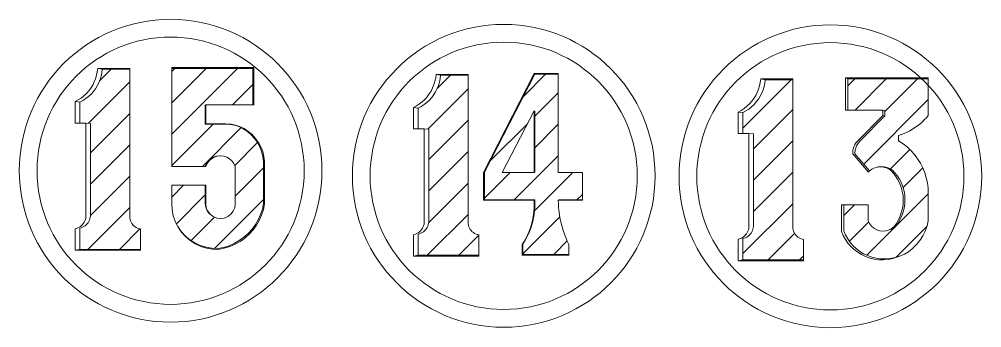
# Model space of a CAD drawing. Header units: inches. Extents: x 91 to 9019, y -381 to 2878.
# Drawn here: x 4517.54 to 4567.52, y 1417.55 to 1433.56 of the extents above; entities that cross this region are included whole.
import ezdxf

# ---------------------------------------------------------------- set-up
doc = ezdxf.new("R2010")
doc.units = ezdxf.units.IN
doc.header["$MEASUREMENT"] = 0
pattern_1 = [(45, (4025.287, 1972.0265), (-0.8148213, 0.8148213), [])]

msp = doc.modelspace()

# ---------------------------------------------------------------- hatches: boundary and pattern name
at = {"lineweight": 20}
h = msp.add_hatch(dxfattribs=at)
h.set_pattern_fill('ANSI31', color=256, scale=9.218651)
h.set_pattern_definition(pattern_1)
h.paths.add_polyline_path([(4523.688, 1422.724), (4523.619, 1422.757), (4523.553, 1422.798), (4523.493, 1422.846), (4523.44, 1422.901), (4523.393, 1422.963), (4523.354, 1423.029), (4523.322, 1423.099), (4523.3, 1423.173), (4523.286, 1423.249), (4523.282, 1423.326), (4523.282, 1430.966), (4521.848, 1430.966), (4521.827, 1430.788), (4521.79, 1430.612), (4521.738, 1430.44), (4521.672, 1430.272), (4521.591, 1430.112), (4521.497, 1429.959), (4521.39, 1429.814), (4521.27, 1429.68), (4521.14, 1429.556), (4520.999, 1429.445), (4520.849, 1429.346), (4520.691, 1429.26), (4520.691, 1428.177), (4521.003, 1428.177), (4521.241, 1428.16), (4521.241, 1423.356), (4521.231, 1423.282), (4521.213, 1423.209), (4521.188, 1423.139), (4521.155, 1423.071), (4521.116, 1423.007), (4521.07, 1422.948), (4521.018, 1422.894), (4520.961, 1422.846), (4520.899, 1422.804), (4520.833, 1422.769), (4520.763, 1422.741), (4520.691, 1422.72), (4520.691, 1421.621), (4523.837, 1421.621), (4523.837, 1422.684), (4523.761, 1422.699)])
h = msp.add_hatch(dxfattribs=at)
h.set_pattern_fill('ANSI31', color=256, scale=9.218651)
h.set_pattern_definition(pattern_1)
h.paths.add_polyline_path([(4529.758, 1427.375), (4529.583, 1427.565), (4529.385, 1427.733), (4529.169, 1427.875), (4528.936, 1427.989), (4528.735, 1428.059), (4528.5, 1428.108), (4528.222, 1428.127), (4527.201, 1428.127), (4527.201, 1429.115), (4529.675, 1429.115), (4529.675, 1431.014), (4525.458, 1431.014), (4525.458, 1425.928), (4527.201, 1425.928), (4527.269, 1426.08), (4527.366, 1426.215), (4527.49, 1426.326), (4527.634, 1426.409), (4527.792, 1426.461), (4527.974, 1426.48), (4528.158, 1426.461), (4528.318, 1426.409), (4528.463, 1426.325), (4528.588, 1426.212), (4528.687, 1426.076), (4528.755, 1425.923), (4528.755, 1423.98), (4528.729, 1423.782), (4528.653, 1423.598), (4528.531, 1423.44), (4528.373, 1423.319), (4528.189, 1423.243), (4527.991, 1423.217), (4527.794, 1423.243), (4527.61, 1423.319), (4527.437, 1423.452), (4527.303, 1423.626), (4527.227, 1423.809), (4527.201, 1424.004), (4527.201, 1424.952), (4525.458, 1424.952), (4525.458, 1423.98), (4525.479, 1423.666), (4525.542, 1423.357), (4525.634, 1423.093), (4525.774, 1422.814), (4525.951, 1422.557), (4526.16, 1422.326), (4526.398, 1422.124), (4526.66, 1421.956), (4526.943, 1421.824), (4527.241, 1421.731), (4527.548, 1421.679), (4527.86, 1421.668), (4528.151, 1421.725), (4528.434, 1421.813), (4528.707, 1421.93), (4528.965, 1422.076), (4529.207, 1422.248), (4529.429, 1422.445), (4529.628, 1422.665), (4529.804, 1422.904), (4529.952, 1423.161), (4530.073, 1423.432), (4530.164, 1423.714), (4530.225, 1424.004), (4530.225, 1425.928), (4530.224, 1426.187), (4530.191, 1426.444), (4530.127, 1426.695), (4530.032, 1426.936), (4529.909, 1427.164)])
h = msp.add_hatch(dxfattribs=at)
h.set_pattern_fill('ANSI31', color=256, scale=9.218651)
h.set_pattern_definition(pattern_1)
h.paths.add_polyline_path([(4541.257, 1422.415), (4541.187, 1422.448), (4541.122, 1422.489), (4541.062, 1422.537), (4541.008, 1422.593), (4540.961, 1422.654), (4540.922, 1422.72), (4540.891, 1422.791), (4540.868, 1422.864), (4540.855, 1422.94), (4540.85, 1423.017), (4540.85, 1430.657), (4539.416, 1430.657), (4539.395, 1430.479), (4539.358, 1430.303), (4539.307, 1430.131), (4539.24, 1429.964), (4539.16, 1429.803), (4539.065, 1429.65), (4538.958, 1429.506), (4538.839, 1429.371), (4538.708, 1429.248), (4538.567, 1429.136), (4538.418, 1429.037), (4538.26, 1428.951), (4538.26, 1427.869), (4538.572, 1427.869), (4538.809, 1427.851), (4538.809, 1423.047), (4538.799, 1422.973), (4538.782, 1422.9), (4538.756, 1422.83), (4538.724, 1422.762), (4538.684, 1422.699), (4538.638, 1422.639), (4538.586, 1422.585), (4538.529, 1422.537), (4538.467, 1422.495), (4538.401, 1422.46), (4538.332, 1422.432), (4538.26, 1422.411), (4538.26, 1421.312), (4541.405, 1421.312), (4541.405, 1422.375), (4541.33, 1422.39)])
h = msp.add_hatch(dxfattribs=at)
h.set_pattern_fill('ANSI31', color=256, scale=9.218651)
h.set_pattern_definition([(45, (4025.287, 1972.0265), (-0.8148213, 0.8148213), [])])
h.paths.add_polyline_path([(4545.53, 1430.705), (4544.314, 1430.705), (4541.702, 1425.62), (4541.702, 1424.193), (4544.314, 1424.193), (4544.314, 1423.98), (4544.31, 1423.797), (4544.297, 1423.615), (4544.275, 1423.434), (4544.244, 1423.254), (4544.205, 1423.075), (4544.157, 1422.899), (4544.1, 1422.725), (4544.035, 1422.554), (4543.962, 1422.387), (4543.881, 1422.223), (4543.792, 1422.064), (4543.695, 1421.909), (4543.695, 1421.359), (4546.085, 1421.359), (4546.085, 1421.867), (4545.998, 1422.047), (4545.919, 1422.23), (4545.846, 1422.415), (4545.781, 1422.604), (4545.723, 1422.795), (4545.673, 1422.988), (4545.63, 1423.183), (4545.594, 1423.379), (4545.567, 1423.577), (4545.547, 1423.775), (4545.534, 1423.974), (4545.53, 1424.193), (4546.779, 1424.193), (4546.779, 1425.614), (4545.53, 1425.614)])
h.paths.add_polyline_path([(4544.281, 1428.806), (4544.314, 1428.781), (4544.314, 1425.62), (4544.281, 1425.614), (4542.615, 1425.614)], flags=16)
h = msp.add_hatch(dxfattribs=at)
h.set_pattern_fill('ANSI31', color=256, scale=9.218651)
h.set_pattern_definition(pattern_1)
h.paths.add_polyline_path([(4558.11, 1422.182), (4558.04, 1422.215), (4557.975, 1422.256), (4557.915, 1422.304), (4557.861, 1422.36), (4557.814, 1422.421), (4557.775, 1422.487), (4557.744, 1422.558), (4557.721, 1422.631), (4557.707, 1422.707), (4557.703, 1422.784), (4557.703, 1430.424), (4556.269, 1430.424), (4556.248, 1430.246), (4556.211, 1430.07), (4556.16, 1429.898), (4556.093, 1429.731), (4556.013, 1429.57), (4555.918, 1429.417), (4555.811, 1429.273), (4555.692, 1429.138), (4555.561, 1429.015), (4555.42, 1428.903), (4555.27, 1428.804), (4555.112, 1428.718), (4555.112, 1427.636), (4555.424, 1427.636), (4555.662, 1427.619), (4555.662, 1422.814), (4555.652, 1422.74), (4555.634, 1422.667), (4555.609, 1422.597), (4555.577, 1422.529), (4555.537, 1422.466), (4555.491, 1422.406), (4555.439, 1422.352), (4555.382, 1422.304), (4555.32, 1422.262), (4555.254, 1422.227), (4555.184, 1422.199), (4555.112, 1422.178), (4555.112, 1421.079), (4558.258, 1421.079), (4558.258, 1422.142), (4558.183, 1422.157)])
h = msp.add_hatch(dxfattribs=at)
h.set_pattern_fill('ANSI31', color=256, scale=9.218651)
h.set_pattern_definition(pattern_1)
h.paths.add_polyline_path([(4564.741, 1430.472), (4560.557, 1430.472), (4560.557, 1428.851), (4562.382, 1428.851), (4562.481, 1428.823), (4562.481, 1428.548), (4561.189, 1427.244), (4561.109, 1427.151), (4561.074, 1427.1), (4561.042, 1427.047), (4561.014, 1426.993), (4560.99, 1426.936), (4560.971, 1426.877), (4560.955, 1426.818), (4560.943, 1426.757), (4560.932, 1426.635), (4560.933, 1426.573), (4561.692, 1425.689), (4561.717, 1425.713), (4561.811, 1425.782), (4561.915, 1425.836), (4562.025, 1425.877), (4562.14, 1425.901), (4562.257, 1425.909), (4562.357, 1425.909), (4562.473, 1425.901), (4562.586, 1425.877), (4562.695, 1425.837), (4562.798, 1425.783), (4562.892, 1425.715), (4562.975, 1425.634), (4563.116, 1425.461), (4563.239, 1425.273), (4563.341, 1425.074), (4563.421, 1424.866), (4563.48, 1424.65), (4563.516, 1424.429), (4563.528, 1424.206), (4563.517, 1423.982), (4563.483, 1423.761), (4563.427, 1423.545), (4563.348, 1423.335), (4563.247, 1423.136), (4563.176, 1422.988), (4563.076, 1422.857), (4562.952, 1422.75), (4562.808, 1422.669), (4562.712, 1422.637), (4562.554, 1422.587), (4562.389, 1422.57), (4562.224, 1422.587), (4562.066, 1422.637), (4561.921, 1422.718), (4561.795, 1422.827), (4561.694, 1422.959), (4561.622, 1423.108), (4561.622, 1423.941), (4560.354, 1423.941), (4560.354, 1422.586), (4560.445, 1422.375), (4560.556, 1422.174), (4560.688, 1421.986), (4560.838, 1421.812), (4561.006, 1421.655), (4561.188, 1421.516), (4561.384, 1421.396), (4561.591, 1421.297), (4561.808, 1421.22), (4562.031, 1421.165), (4562.258, 1421.134), (4562.488, 1421.126), (4562.764, 1421.149), (4563.037, 1421.203), (4563.301, 1421.288), (4563.496, 1421.377), (4563.705, 1421.502), (4563.928, 1421.673), (4564.129, 1421.868), (4564.307, 1422.085), (4564.459, 1422.32), (4564.583, 1422.571), (4564.677, 1422.835), (4564.741, 1423.108), (4564.741, 1424.526), (4564.729, 1424.799), (4564.694, 1425.07), (4564.636, 1425.337), (4564.556, 1425.598), (4564.453, 1425.851), (4564.329, 1426.094), (4564.185, 1426.326), (4564.021, 1426.545), (4563.839, 1426.749), (4563.641, 1426.936), (4563.427, 1427.106), (4563.2, 1427.257), (4563.2, 1427.535), (4563.349, 1427.584), (4563.495, 1427.641), (4563.639, 1427.705), (4563.779, 1427.776), (4563.915, 1427.854), (4564.048, 1427.939), (4564.176, 1428.03), (4564.299, 1428.127), (4564.418, 1428.23), (4564.531, 1428.339), (4564.639, 1428.454), (4564.741, 1428.573)])

# ---------------------------------------------------------------- linework, layer by layer
for p, q in [((4529.675, 1431.014), (4529.675, 1429.115)), ((4544.314, 1430.705), (4545.53, 1430.705)), ((4560.439, 1430.516), (4560.439, 1428.851)), ((4560.557, 1430.472), (4560.557, 1428.851)), ((4520.691, 1429.26), (4520.691, 1428.177)), ((4527.228, 1429.115), (4527.228, 1428.144)), ((4538.26, 1428.951), (4538.26, 1427.869)), ((4544.281, 1425.614), (4544.281, 1428.806)), ((4560.439, 1428.851), (4560.557, 1428.851)), ((4560.557, 1428.851), (4562.382, 1428.851)), ((4562.382, 1428.851), (4562.481, 1428.823)), ((4562.481, 1428.823), (4562.481, 1428.548)), ((4555.112, 1428.718), (4555.112, 1427.636)), ((4527.991, 1426.478), (4528.158, 1426.461)), ((4528.158, 1426.461), (4528.318, 1426.409)), ((4528.318, 1426.409), (4528.463, 1426.325)), ((4528.463, 1426.325), (4528.588, 1426.212)), ((4525.458, 1425.928), (4527.201, 1425.928)), ((4528.588, 1426.212), (4528.687, 1426.076)), ((4528.687, 1426.076), (4528.755, 1425.923)), ((4528.755, 1425.923), (4528.755, 1423.98)), ((4528.729, 1423.782), (4528.653, 1423.598)), ((4528.755, 1423.98), (4528.729, 1423.782)), ((4527.61, 1423.319), (4527.452, 1423.44)), ((4527.794, 1423.243), (4527.61, 1423.319)), ((4527.991, 1423.217), (4527.794, 1423.243)), ((4528.189, 1423.243), (4527.991, 1423.217)), ((4528.373, 1423.319), (4528.189, 1423.243)), ((4528.531, 1423.44), (4528.373, 1423.319)), ((4528.653, 1423.598), (4528.531, 1423.44)), ((4562.712, 1422.637), (4562.554, 1422.587)), ((4520.691, 1421.621), (4523.837, 1421.621)), ((4538.26, 1421.312), (4541.405, 1421.312)), ((4555.112, 1421.079), (4558.258, 1421.079))]:
    msp.add_line(p, q, dxfattribs=at)
for points in [[(4520.448, 1421.573), (4523.837, 1421.573), (4523.837, 1421.621), (4523.837, 1422.684), (4523.761, 1422.699), (4523.688, 1422.724), (4523.619, 1422.757), (4523.553, 1422.798), (4523.493, 1422.846), (4523.44, 1422.901), (4523.393, 1422.963), (4523.354, 1423.029), (4523.322, 1423.099), (4523.3, 1423.173), (4523.286, 1423.249), (4523.282, 1423.326), (4523.282, 1430.966), (4523.282, 1431.011), (4521.616, 1431.011), (4521.595, 1430.831), (4521.558, 1430.653), (4521.506, 1430.479), (4521.439, 1430.31), (4521.357, 1430.148), (4521.262, 1429.993), (4521.154, 1429.848), (4521.033, 1429.712), (4520.901, 1429.587), (4520.759, 1429.474), (4520.608, 1429.374), (4520.448, 1429.288), (4520.448, 1428.177), (4520.691, 1428.177), (4521.003, 1428.177), (4521.003, 1423.326), (4520.993, 1423.251), (4520.975, 1423.177), (4520.95, 1423.106), (4520.917, 1423.038), (4520.877, 1422.974), (4520.831, 1422.914), (4520.778, 1422.859), (4520.72, 1422.811), (4520.658, 1422.768), (4520.591, 1422.733), (4520.521, 1422.704), (4520.448, 1422.684), (4520.448, 1421.573), (4520.691, 1421.621), (4520.691, 1422.72), (4520.763, 1422.741), (4520.833, 1422.769), (4520.899, 1422.804), (4520.961, 1422.846), (4521.018, 1422.894), (4521.07, 1422.948), (4521.116, 1423.007), (4521.155, 1423.071), (4521.188, 1423.139), (4521.213, 1423.209), (4521.231, 1423.282), (4521.241, 1423.356), (4521.241, 1428.16), (4521.003, 1428.177)], [(4520.448, 1429.288), (4520.691, 1429.26), (4520.849, 1429.346), (4520.999, 1429.445), (4521.14, 1429.556), (4521.27, 1429.68), (4521.39, 1429.814), (4521.497, 1429.959), (4521.591, 1430.112), (4521.672, 1430.272), (4521.738, 1430.44), (4521.79, 1430.612), (4521.827, 1430.788), (4521.848, 1430.966)], [(4521.616, 1431.011), (4521.848, 1430.966), (4523.282, 1430.966)], [(4529.726, 1431.058), (4525.458, 1431.058), (4525.458, 1431.014)], [(4527.228, 1425.923), (4525.458, 1425.923), (4525.458, 1425.928), (4525.458, 1431.014), (4529.675, 1431.014), (4529.726, 1431.058), (4529.726, 1429.115), (4529.675, 1429.115), (4527.228, 1429.115), (4527.201, 1429.089), (4527.201, 1428.127), (4527.228, 1428.144), (4528.259, 1428.144), (4528.539, 1428.124), (4528.776, 1428.074), (4528.98, 1428.004), (4529.215, 1427.888), (4529.434, 1427.745), (4529.633, 1427.576), (4529.81, 1427.383), (4529.962, 1427.171)], [(4541.644, 1424.174), (4541.644, 1425.614), (4544.281, 1430.749)], [(4545.53, 1424.174), (4546.779, 1424.174), (4546.779, 1424.193), (4546.779, 1425.614), (4545.53, 1425.614), (4545.53, 1430.705), (4545.53, 1430.749), (4544.281, 1430.749), (4544.314, 1430.705), (4541.702, 1425.62), (4541.702, 1424.193)], [(4538.016, 1421.264), (4541.405, 1421.264), (4541.405, 1421.312), (4541.405, 1422.375), (4541.33, 1422.39), (4541.257, 1422.415), (4541.187, 1422.448), (4541.122, 1422.489), (4541.062, 1422.537), (4541.008, 1422.593), (4540.961, 1422.654), (4540.922, 1422.72), (4540.891, 1422.791), (4540.868, 1422.864), (4540.855, 1422.94), (4540.85, 1423.017), (4540.85, 1430.657), (4540.85, 1430.702), (4539.185, 1430.702), (4539.163, 1430.522), (4539.126, 1430.344), (4539.074, 1430.17), (4539.007, 1430.001), (4538.926, 1429.839), (4538.83, 1429.685), (4538.722, 1429.539), (4538.601, 1429.403), (4538.47, 1429.278), (4538.327, 1429.166), (4538.176, 1429.065), (4538.016, 1428.979), (4538.016, 1427.869), (4538.26, 1427.869), (4538.572, 1427.869), (4538.572, 1423.017), (4538.562, 1422.942), (4538.544, 1422.869), (4538.518, 1422.797), (4538.485, 1422.729), (4538.445, 1422.665), (4538.399, 1422.605), (4538.347, 1422.551), (4538.289, 1422.502), (4538.226, 1422.459), (4538.159, 1422.424), (4538.089, 1422.396), (4538.016, 1422.375), (4538.016, 1421.264), (4538.26, 1421.312), (4538.26, 1422.411), (4538.332, 1422.432), (4538.401, 1422.46), (4538.467, 1422.495), (4538.529, 1422.537), (4538.586, 1422.585), (4538.638, 1422.639), (4538.684, 1422.699), (4538.724, 1422.762), (4538.756, 1422.83), (4538.782, 1422.9), (4538.799, 1422.973), (4538.809, 1423.047), (4538.809, 1427.851), (4538.572, 1427.869)], [(4538.016, 1428.979), (4538.26, 1428.951), (4538.418, 1429.037), (4538.567, 1429.136), (4538.708, 1429.248), (4538.839, 1429.371), (4538.958, 1429.506), (4539.065, 1429.65), (4539.16, 1429.803), (4539.24, 1429.964), (4539.307, 1430.131), (4539.358, 1430.303), (4539.395, 1430.479), (4539.416, 1430.657)], [(4539.185, 1430.702), (4539.416, 1430.657), (4540.85, 1430.657)], [(4554.869, 1421.031), (4558.258, 1421.031), (4558.258, 1421.079), (4558.258, 1422.142), (4558.183, 1422.157), (4558.11, 1422.182), (4558.04, 1422.215), (4557.975, 1422.256), (4557.915, 1422.304), (4557.861, 1422.36), (4557.814, 1422.421), (4557.775, 1422.487), (4557.744, 1422.558), (4557.721, 1422.631), (4557.707, 1422.707), (4557.703, 1422.784), (4557.703, 1430.424), (4557.703, 1430.469), (4556.037, 1430.469), (4556.016, 1430.289), (4555.979, 1430.111), (4555.927, 1429.937), (4555.86, 1429.769), (4555.778, 1429.606), (4555.683, 1429.452), (4555.575, 1429.306), (4555.454, 1429.17), (4555.322, 1429.045), (4555.18, 1428.933), (4555.029, 1428.832), (4554.869, 1428.746), (4554.869, 1427.636), (4555.112, 1427.636), (4555.424, 1427.636), (4555.424, 1422.784), (4555.414, 1422.709), (4555.397, 1422.636), (4555.371, 1422.564), (4555.338, 1422.496), (4555.298, 1422.432), (4555.252, 1422.372), (4555.2, 1422.318), (4555.142, 1422.269), (4555.079, 1422.226), (4555.012, 1422.191), (4554.942, 1422.163), (4554.869, 1422.142), (4554.869, 1421.031), (4555.112, 1421.079), (4555.112, 1422.178), (4555.184, 1422.199), (4555.254, 1422.227), (4555.32, 1422.262), (4555.382, 1422.304), (4555.439, 1422.352), (4555.491, 1422.406), (4555.537, 1422.466), (4555.577, 1422.529), (4555.609, 1422.597), (4555.634, 1422.667), (4555.652, 1422.74), (4555.662, 1422.814), (4555.662, 1427.619), (4555.424, 1427.636)], [(4554.869, 1428.746), (4555.112, 1428.718), (4555.27, 1428.804), (4555.42, 1428.903), (4555.561, 1429.015), (4555.692, 1429.138), (4555.811, 1429.273), (4555.918, 1429.417), (4556.013, 1429.57), (4556.093, 1429.731), (4556.16, 1429.898), (4556.211, 1430.07), (4556.248, 1430.246), (4556.269, 1430.424)], [(4556.037, 1430.469), (4556.269, 1430.424), (4557.703, 1430.424)], [(4563.928, 1421.673), (4564.129, 1421.868), (4564.307, 1422.085), (4564.459, 1422.32), (4564.583, 1422.571), (4564.677, 1422.835), (4564.741, 1423.108), (4564.741, 1424.526), (4564.729, 1424.799), (4564.694, 1425.07), (4564.636, 1425.337), (4564.556, 1425.598), (4564.453, 1425.851), (4564.329, 1426.094), (4564.185, 1426.326), (4564.021, 1426.545), (4563.839, 1426.749), (4563.641, 1426.936), (4563.427, 1427.106), (4563.2, 1427.257), (4563.2, 1427.535), (4563.349, 1427.584), (4563.495, 1427.641), (4563.639, 1427.705), (4563.779, 1427.776), (4563.915, 1427.854), (4564.048, 1427.939), (4564.176, 1428.03), (4564.299, 1428.127), (4564.418, 1428.23), (4564.531, 1428.339), (4564.639, 1428.454), (4564.741, 1428.573), (4564.741, 1430.472)], [(4562.382, 1428.851), (4562.382, 1428.573), (4562.481, 1428.548), (4561.189, 1427.244), (4561.109, 1427.151), (4561.074, 1427.1), (4561.042, 1427.047), (4561.014, 1426.993), (4560.99, 1426.936), (4560.971, 1426.877), (4560.955, 1426.818), (4560.943, 1426.757), (4560.932, 1426.635), (4560.933, 1426.573), (4561.692, 1425.689)], [(4562.382, 1428.573), (4561.078, 1427.257), (4560.996, 1427.163), (4560.961, 1427.112), (4560.929, 1427.058), (4560.901, 1427.003), (4560.877, 1426.946), (4560.857, 1426.887), (4560.841, 1426.827), (4560.829, 1426.766), (4560.818, 1426.642), (4560.819, 1426.579), (4561.632, 1425.631), (4561.692, 1425.689), (4561.717, 1425.713), (4561.811, 1425.782), (4561.915, 1425.836), (4562.025, 1425.877), (4562.14, 1425.901), (4562.257, 1425.909)], [(4527.201, 1428.127), (4528.222, 1428.127), (4528.5, 1428.108), (4528.735, 1428.059), (4528.936, 1427.989), (4529.169, 1427.875), (4529.385, 1427.733), (4529.583, 1427.565), (4529.758, 1427.375), (4529.909, 1427.164), (4530.032, 1426.936), (4530.127, 1426.695), (4530.191, 1426.444), (4530.224, 1426.187), (4530.225, 1425.928), (4530.225, 1424.004), (4530.164, 1423.714), (4530.073, 1423.432), (4529.952, 1423.161), (4529.804, 1422.904), (4529.628, 1422.665), (4529.429, 1422.445), (4529.207, 1422.248), (4528.965, 1422.076), (4528.707, 1421.93), (4528.434, 1421.813), (4528.151, 1421.725), (4527.86, 1421.668), (4527.548, 1421.679), (4527.241, 1421.731), (4526.943, 1421.824), (4526.66, 1421.956), (4526.398, 1422.124), (4526.16, 1422.326), (4525.951, 1422.557), (4525.774, 1422.814), (4525.634, 1423.093)], [(4525.542, 1423.357), (4525.634, 1423.093), (4525.645, 1423.06), (4525.787, 1422.778), (4525.965, 1422.519), (4526.176, 1422.285), (4526.416, 1422.081), (4526.682, 1421.911), (4526.967, 1421.778), (4527.268, 1421.685), (4527.578, 1421.632), (4527.893, 1421.621), (4528.187, 1421.678), (4528.473, 1421.767), (4528.749, 1421.885), (4529.01, 1422.032), (4529.253, 1422.206), (4529.477, 1422.405), (4529.679, 1422.627), (4529.856, 1422.869), (4530.006, 1423.128), (4530.128, 1423.402), (4530.22, 1423.687), (4530.281, 1423.98), (4530.281, 1425.923), (4530.28, 1426.185), (4530.247, 1426.444), (4530.183, 1426.697), (4530.087, 1426.941), (4529.962, 1427.171)], [(4527.33, 1423.598), (4527.254, 1423.782), (4527.228, 1423.98), (4527.228, 1424.952), (4527.201, 1424.952), (4525.458, 1424.952), (4525.458, 1423.98), (4525.479, 1423.666), (4525.542, 1423.357)], [(4527.33, 1423.598), (4527.452, 1423.44), (4527.423, 1423.47), (4527.303, 1423.626), (4527.227, 1423.809), (4527.201, 1424.004), (4527.201, 1424.952)], [(4544.281, 1424.174), (4541.644, 1424.174), (4541.702, 1424.193), (4544.314, 1424.193)], [(4546.779, 1424.193), (4545.551, 1424.193), (4545.53, 1424.174), (4545.534, 1423.974), (4545.547, 1423.775), (4545.567, 1423.577), (4545.594, 1423.379), (4545.63, 1423.183), (4545.673, 1422.988), (4545.723, 1422.795), (4545.781, 1422.604), (4545.846, 1422.415), (4545.919, 1422.23), (4545.998, 1422.047), (4546.085, 1421.867), (4546.085, 1421.359), (4546.085, 1421.312), (4543.656, 1421.312), (4543.656, 1421.867), (4543.754, 1422.023), (4543.844, 1422.185), (4543.926, 1422.35), (4544, 1422.519), (4544.065, 1422.691), (4544.122, 1422.867), (4544.171, 1423.045), (4544.211, 1423.225), (4544.242, 1423.407), (4544.264, 1423.59), (4544.277, 1423.774), (4544.281, 1423.958)], [(4544.281, 1423.958), (4544.281, 1424.174), (4544.314, 1424.193), (4544.314, 1423.98), (4544.31, 1423.797), (4544.297, 1423.615), (4544.275, 1423.434), (4544.244, 1423.254), (4544.205, 1423.075), (4544.157, 1422.899), (4544.1, 1422.725), (4544.035, 1422.554), (4543.962, 1422.387), (4543.881, 1422.223), (4543.792, 1422.064), (4543.695, 1421.909), (4543.695, 1421.359)], [(4562.554, 1422.587), (4562.389, 1422.57), (4562.224, 1422.587), (4562.066, 1422.637), (4561.921, 1422.718), (4561.795, 1422.827), (4561.694, 1422.959), (4561.622, 1423.108), (4561.622, 1423.941), (4560.354, 1423.941), (4560.234, 1423.941), (4560.234, 1422.553), (4560.326, 1422.34), (4560.438, 1422.137), (4560.571, 1421.947), (4560.723, 1421.772), (4560.892, 1421.613), (4561.076, 1421.472), (4561.274, 1421.351), (4561.484, 1421.251), (4561.702, 1421.173), (4561.927, 1421.118), (4562.157, 1421.087), (4562.389, 1421.079), (4562.668, 1421.102), (4562.943, 1421.157), (4563.21, 1421.243), (4563.465, 1421.358), (4563.496, 1421.377), (4563.705, 1421.502), (4563.928, 1421.673)], [(4560.354, 1423.941), (4560.354, 1422.586), (4560.445, 1422.375), (4560.556, 1422.174), (4560.688, 1421.986), (4560.838, 1421.812), (4561.006, 1421.655), (4561.188, 1421.516), (4561.384, 1421.396), (4561.591, 1421.297), (4561.808, 1421.22), (4562.031, 1421.165), (4562.258, 1421.134), (4562.488, 1421.126), (4562.764, 1421.149), (4563.037, 1421.203), (4563.301, 1421.288), (4563.496, 1421.377)], [(4543.656, 1421.312), (4543.695, 1421.359), (4546.085, 1421.359)]]:
    msp.add_lwpolyline(points, dxfattribs=at)
for points in [[(4560.557, 1430.472), (4564.741, 1430.472), (4564.741, 1430.516), (4560.439, 1430.516)], [(4542.615, 1425.614), (4544.281, 1428.806), (4544.314, 1428.781), (4544.314, 1425.62), (4544.281, 1425.614)], [(4527.228, 1425.923), (4527.296, 1426.076), (4527.395, 1426.212), (4527.52, 1426.325), (4527.665, 1426.409), (4527.824, 1426.461), (4527.991, 1426.478), (4527.957, 1426.478), (4527.792, 1426.461), (4527.634, 1426.409), (4527.49, 1426.326), (4527.366, 1426.215), (4527.269, 1426.08), (4527.201, 1425.928)], [(4562.473, 1425.901), (4562.357, 1425.909), (4562.257, 1425.909), (4562.374, 1425.901), (4562.488, 1425.877), (4562.598, 1425.836), (4562.702, 1425.782), (4562.797, 1425.713), (4562.881, 1425.631), (4563.024, 1425.456), (4563.147, 1425.267), (4563.25, 1425.066), (4563.332, 1424.855), (4563.391, 1424.637), (4563.427, 1424.414), (4563.44, 1424.189), (4563.429, 1423.963), (4563.394, 1423.74), (4563.337, 1423.521), (4563.257, 1423.31), (4563.156, 1423.108), (4563.084, 1422.959), (4562.983, 1422.827), (4562.857, 1422.718), (4562.712, 1422.637), (4562.808, 1422.669), (4562.952, 1422.75), (4563.076, 1422.857), (4563.176, 1422.988), (4563.247, 1423.136), (4563.348, 1423.335), (4563.427, 1423.545), (4563.483, 1423.761), (4563.517, 1423.982), (4563.528, 1424.206), (4563.516, 1424.429), (4563.48, 1424.65), (4563.421, 1424.866), (4563.341, 1425.074), (4563.239, 1425.273), (4563.116, 1425.461), (4562.975, 1425.634), (4562.892, 1425.715), (4562.798, 1425.783), (4562.695, 1425.837), (4562.586, 1425.877)]]:
    msp.add_lwpolyline(points, close=True, dxfattribs=at)
for centre, radius in [((4525.401, 1425.704), 7.858), ((4542.697, 1425.438), 7.858), ((4559.657, 1425.413), 7.858), ((4525.401, 1425.704), 6.936), ((4542.697, 1425.438), 6.936), ((4559.657, 1425.413), 6.936)]:
    msp.add_circle(centre, radius, dxfattribs=at)

doc.saveas('drawing.dxf')
